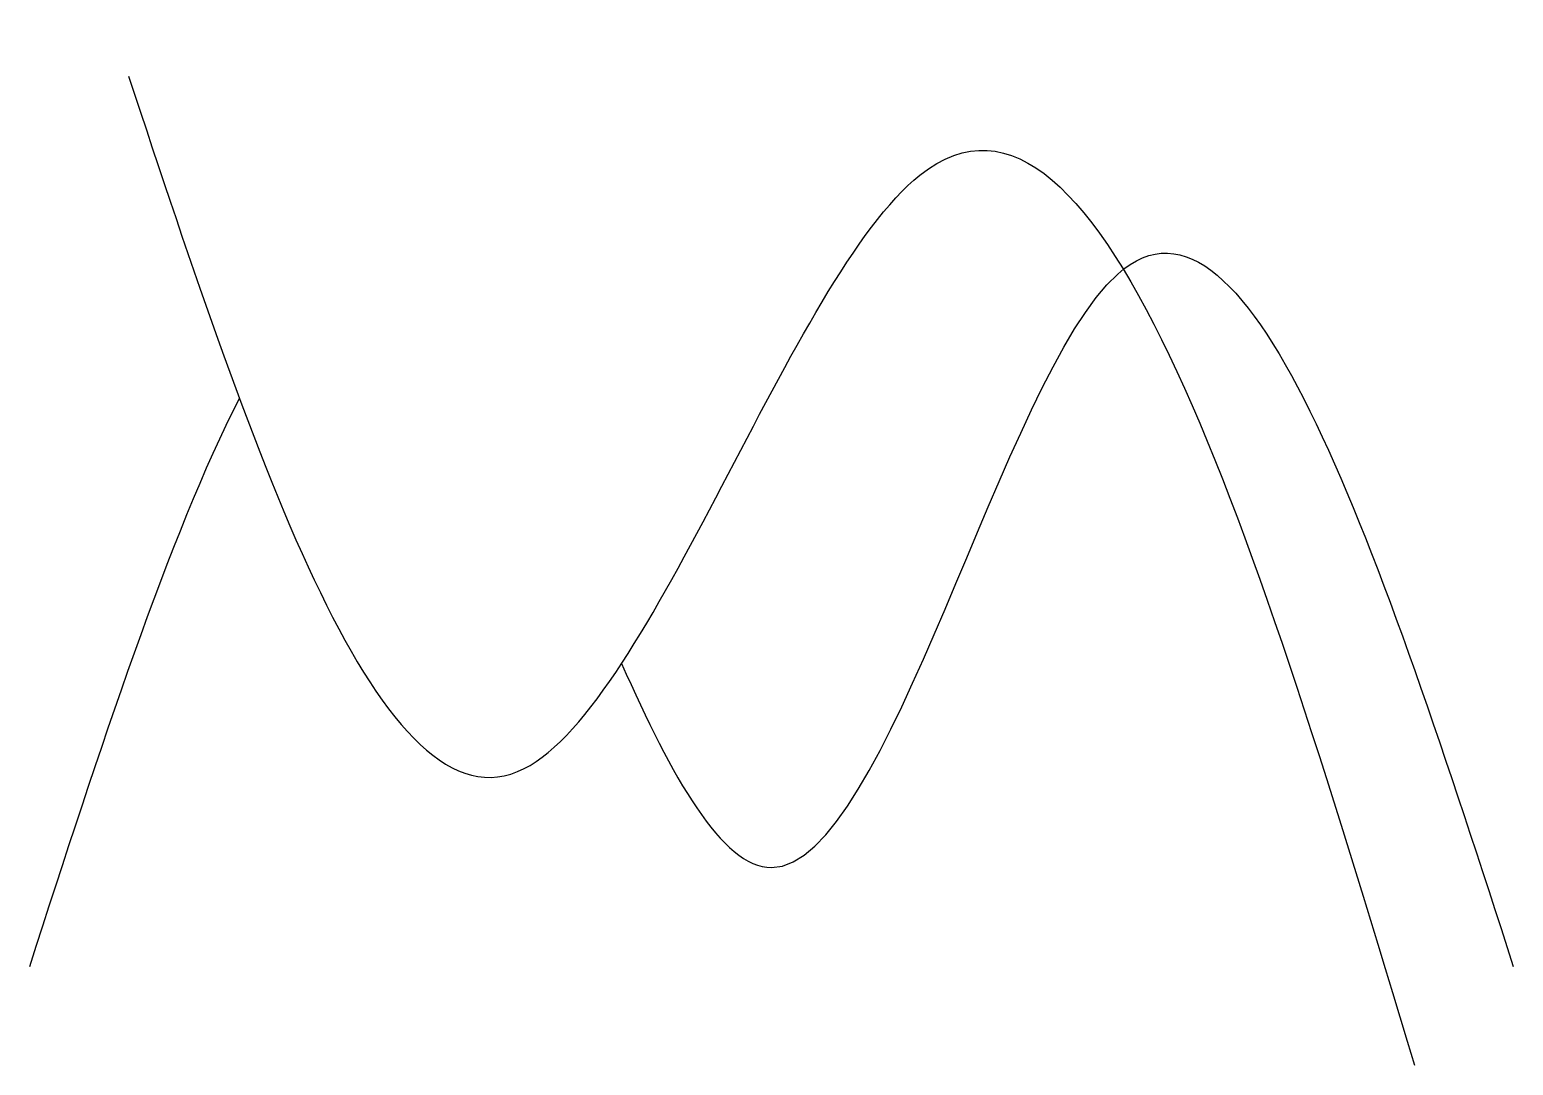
# Model space of a CAD drawing. Header units: millimetres. Extents: x 0 to 30, y 0 to 20.9.
import ezdxf

# ---------------------------------------------------------------- set-up
doc = ezdxf.new("R2010")
doc.units = ezdxf.units.MM
doc.layers.get('0').update_dxf_attribs({"lineweight": 25})

msp = doc.modelspace()

# ---------------------------------------------------------------- linework, layer by layer
for points, knots in [([(2, 20), (4.558, 12.274), (9.404, -2.362), (19.473, 28.276), (24.842, 10.471), (28, 0)], [0, 0, 0, 0, 16.124515, 30.546721, 51.137981, 51.137981, 51.137981, 51.137981]), ([(11.969, 8.123), (12.985, 5.839), (16.334, -0.274), (22.401, 25.463), (27.344, 10.199), (30, 2)], [24.03939, 24.03939, 24.03939, 24.03939, 30.016959, 43.909403, 60.033919, 60.033919, 60.033919, 60.033919])]:
    msp.add_open_spline(points, degree=3, knots=knots)
msp.add_open_spline([(0, 2), (1.413, 6.362), (2.825, 10.723), (4.24, 13.484)], degree=3)

doc.saveas('drawing.dxf')
